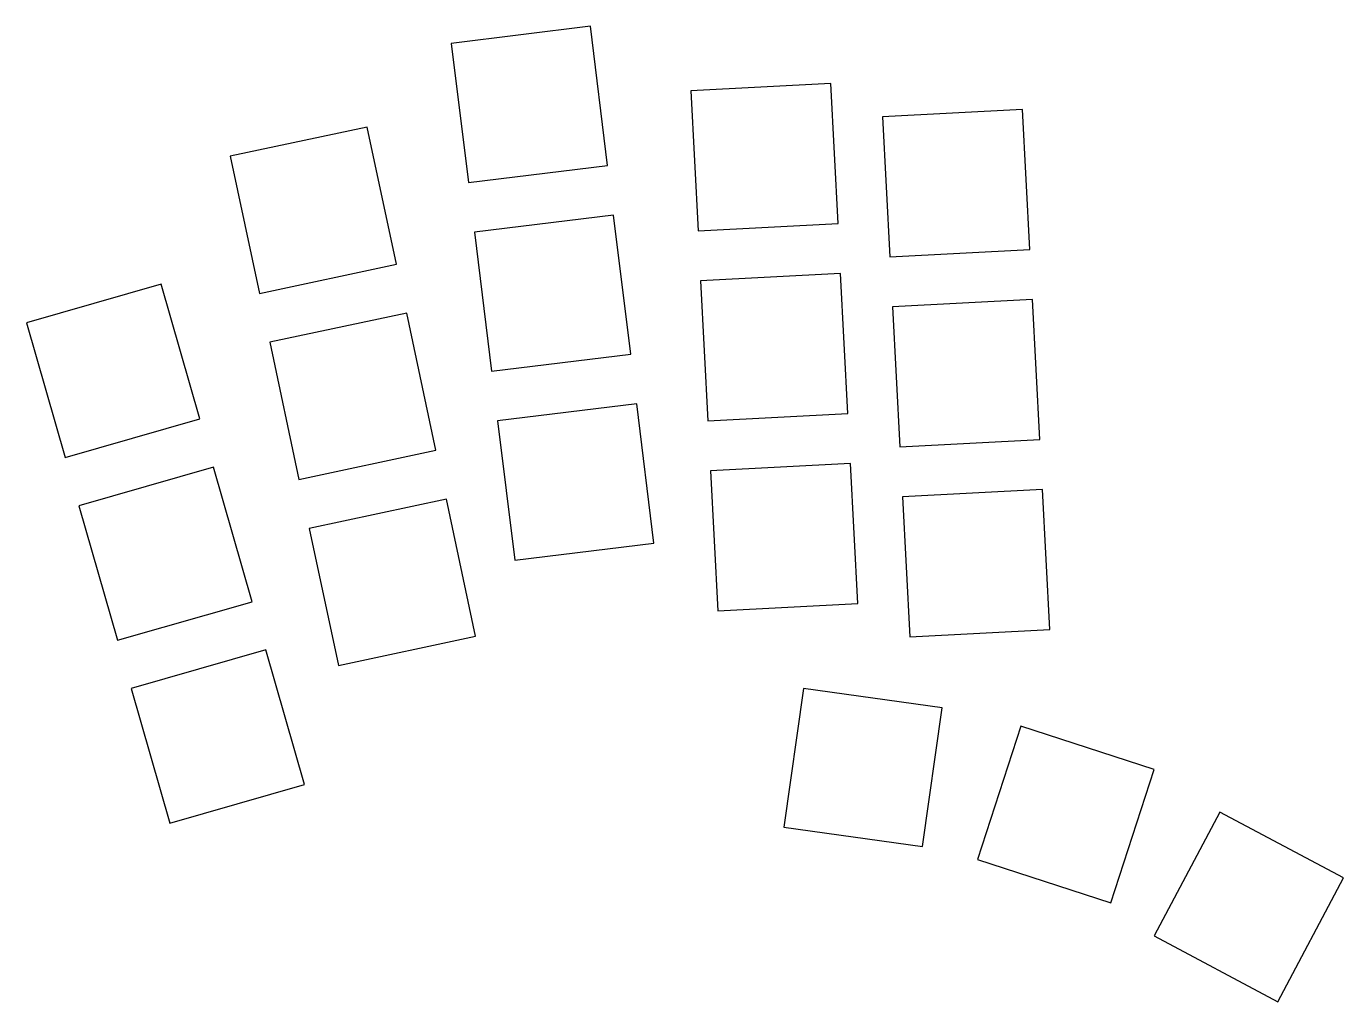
# Model space of a CAD drawing. Header units: millimetres. Extents: x 61 to 192, y -216 to -119.
import ezdxf

# ---------------------------------------------------------------- set-up
doc = ezdxf.new("R2010")
doc.units = ezdxf.units.MM

msp = doc.modelspace()

# ---------------------------------------------------------------- linework, layer by layer
for p, q in [((117.21, -119.05), (103.31, -120.76)), ((118.92, -132.95), (117.21, -119.05)), ((103.31, -120.76), (105.02, -134.66)), ((141.21, -124.77), (127.23, -125.5)), ((141.94, -138.75), (141.21, -124.77)), ((127.23, -125.5), (127.96, -139.48)), ((160.37, -127.37), (146.39, -128.1)), ((161.1, -141.35), (160.37, -127.37)), ((146.39, -128.1), (147.12, -142.08)), ((94.92, -129.13), (81.23, -132.04)), ((97.83, -142.82), (94.92, -129.13)), ((81.23, -132.04), (84.14, -145.73)), ((105.02, -134.66), (118.92, -132.95)), ((119.52, -137.91), (105.63, -139.62)), ((121.23, -151.81), (119.52, -137.91)), ((127.96, -139.48), (141.94, -138.75)), ((105.63, -139.62), (107.34, -153.51)), ((147.12, -142.08), (161.1, -141.35)), ((84.14, -145.73), (97.83, -142.82)), ((142.2, -143.74), (128.22, -144.48)), ((128.22, -144.48), (128.95, -158.46)), ((142.93, -157.72), (142.2, -143.74)), ((74.33, -144.81), (60.87, -148.67)), ((78.18, -158.27), (74.33, -144.81)), ((161.36, -146.34), (147.38, -147.08)), ((147.38, -147.08), (148.12, -161.06)), ((162.1, -160.33), (161.36, -146.34)), ((60.87, -148.67), (64.73, -162.13)), ((98.87, -147.71), (85.18, -150.62)), ((101.78, -161.41), (98.87, -147.71)), ((85.18, -150.62), (88.09, -164.32)), ((107.34, -153.51), (121.23, -151.81)), ((121.84, -156.77), (107.94, -158.48)), ((123.55, -170.67), (121.84, -156.77)), ((128.95, -158.46), (142.93, -157.72)), ((64.73, -162.13), (78.18, -158.27)), ((107.94, -158.48), (109.65, -172.37)), ((148.12, -161.06), (162.1, -160.33)), ((88.09, -164.32), (101.78, -161.41)), ((79.56, -163.08), (66.1, -166.94)), ((83.42, -176.54), (79.56, -163.08)), ((143.2, -162.72), (129.21, -163.45)), ((143.93, -176.7), (143.2, -162.72)), ((129.21, -163.45), (129.95, -177.43)), ((162.36, -165.32), (148.38, -166.05)), ((163.09, -179.3), (162.36, -165.32)), ((66.1, -166.94), (69.96, -180.39)), ((102.82, -166.3), (89.13, -169.21)), ((105.73, -179.99), (102.82, -166.3)), ((148.38, -166.05), (149.11, -180.03)), ((89.13, -169.21), (92.04, -182.9)), ((109.65, -172.37), (123.55, -170.67)), ((69.96, -180.39), (83.42, -176.54)), ((129.95, -177.43), (143.93, -176.7)), ((92.04, -182.9), (105.73, -179.99)), ((149.11, -180.03), (163.09, -179.3)), ((84.8, -181.34), (71.34, -185.2)), ((88.66, -194.8), (84.8, -181.34)), ((71.34, -185.2), (75.2, -198.66)), ((138.48, -185.19), (136.53, -199.05)), ((152.34, -187.14), (138.48, -185.19)), ((150.39, -201), (152.34, -187.14)), ((160.2, -188.96), (155.87, -202.28)), ((173.51, -193.29), (160.2, -188.96)), ((169.18, -206.6), (173.51, -193.29)), ((75.2, -198.66), (88.66, -194.8)), ((180.08, -197.55), (173.51, -209.91)), ((192.44, -204.13), (180.08, -197.55)), ((136.53, -199.05), (150.39, -201)), ((155.87, -202.28), (169.18, -206.6)), ((185.87, -216.49), (192.44, -204.13)), ((173.51, -209.91), (185.87, -216.49))]:
    msp.add_line(p, q)

doc.saveas('drawing.dxf')
